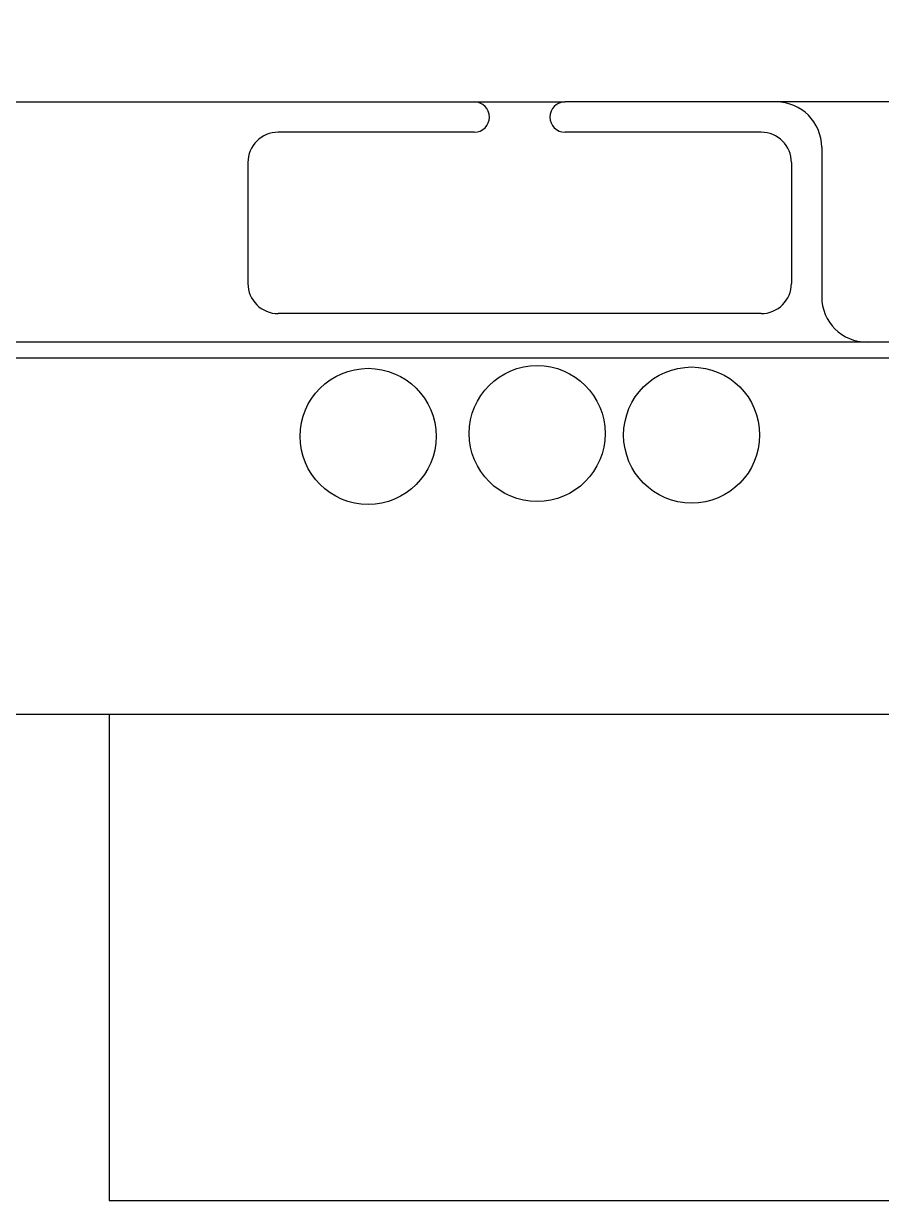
# Model space of a CAD drawing. Header units: millimetres. Extents: x -1228.07 to -1226.47, y 2261.23 to 2262.28.
# Drawn here: x -1227.6273 to -1227.3624, y 2261.2257 to 2261.5889 of the extents above; entities that cross this region are included whole.
import ezdxf

# ---------------------------------------------------------------- set-up
doc = ezdxf.new("R2010")
doc.units = ezdxf.units.MM
doc.header["$LTSCALE"] = 10
doc.layers.add('jacuzzi', color=1, linetype='Continuous')

msp = doc.modelspace()

# ---------------------------------------------------------------- linework, layer by layer
at = {"layer": 'jacuzzi'}
for p, q in [((-1227.79639, 2261.56472), (-1227.46008, 2261.56472)), ((-1227.15634, 2261.56472), (-1227.46008, 2261.56472)), ((-1227.48808, 2261.55538), (-1227.54867, 2261.55538)), ((-1227.3995, 2261.55538), (-1227.46008, 2261.55538)), ((-1227.38083, 2261.55072), (-1227.38083, 2261.50405)), ((-1227.558, 2261.54605), (-1227.558, 2261.50872)), ((-1227.39016, 2261.54605), (-1227.39016, 2261.50872)), ((-1227.3995, 2261.49938), (-1227.54867, 2261.49938)), ((-1227.1463, 2261.49058), (-1227.79639, 2261.49058)), ((-1226.97697, 2261.48568), (-1227.80889, 2261.48568)), ((-1227.60078, 2261.37568), (-1227.60078, 2261.22568)), ((-1227.60078, 2261.22568), (-1227.00078, 2261.22568))]:
    msp.add_line(p, q, dxfattribs=at)
at = {"layer": 'jacuzzi', "color": 3}
msp.add_lwpolyline([(-1226.47342, 2261.38968, -0.414214), (-1226.48742, 2261.37568), (-1228.05942, 2261.37568, -0.414214), (-1228.07342, 2261.38968), (-1228.07342, 2262.26168, -0.414214), (-1228.05942, 2262.27568), (-1226.48742, 2262.27568, -0.414214), (-1226.47342, 2262.26168)], format="xyb", close=True, dxfattribs=at)
at = {"layer": 'jacuzzi'}
for centre in [(-1227.46868, 2261.46239), (-1227.42098, 2261.46192), (-1227.52087, 2261.46151)]:
    msp.add_circle(centre, 0.021, dxfattribs=at)
for centre, radius, start, end in [((-1227.48808, 2261.56005), 0.00467, 270, 90), ((-1227.46008, 2261.56005), 0.00467, 90, 270), ((-1227.39483, 2261.55072), 0.014, 0, 90), ((-1227.54867, 2261.54605), 0.00933, 90, 180), ((-1227.3995, 2261.54605), 0.00933, 0, 90), ((-1227.54867, 2261.50872), 0.00933, 180, 270), ((-1227.3995, 2261.50872), 0.00933, 270, 0), ((-1227.36683, 2261.50458), 0.014, 180, 270)]:
    msp.add_arc(centre, radius, start, end, dxfattribs=at)

doc.saveas('drawing.dxf')
